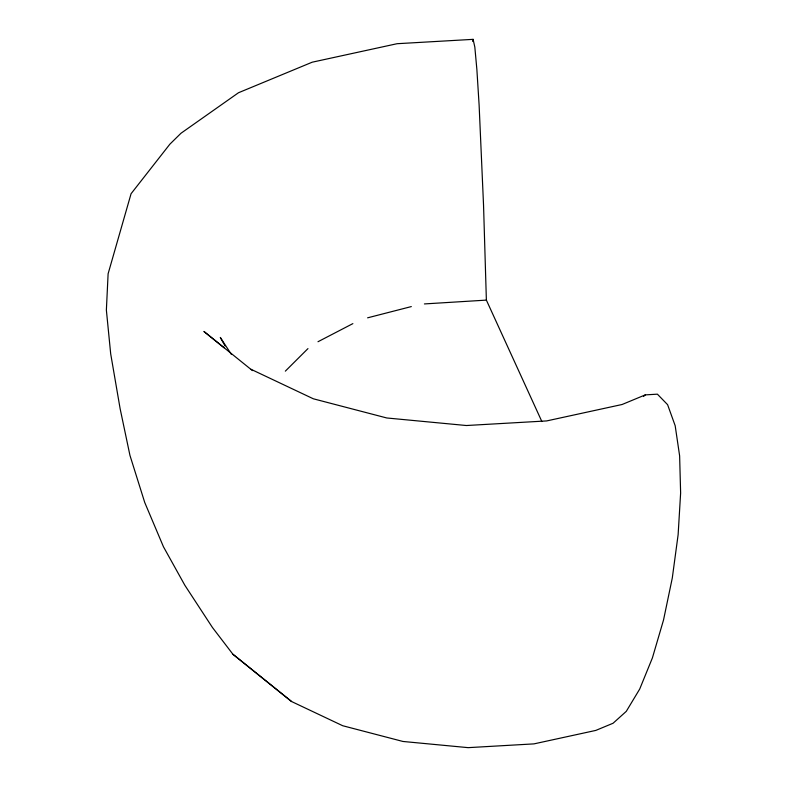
<?xml version="1.0" encoding="UTF-8"?>
<svg xmlns="http://www.w3.org/2000/svg" width="787" height="787" viewBox="0 0 787 787"><rect width="100%" height="100%" fill="white"/><g stroke="black" fill="none" stroke-linecap="round" stroke-linejoin="round"><path stroke-width="1.18" d="M472.731 41.485L473.095 39.35L397.101 43.708L312.213 62.193L238.5 92.738L180.99 133.249L169.854 144.198L131.065 193.73L108.114 273.768L106.373 310.088L110.692 353.845L120.126 408.699L129.953 455.398L144.739 502.5L163.46 546.788L184.847 585.262L212.421 627.465L232.883 654.223L291.583 701.542L342.709 725.732L402.944 741.462L468.167 747.65L533.95 743.882L595.798 730.415L613.063 723.253L626.285 711.35L639.703 689.058L652.403 657.912L663.52 620.028L672.295 577.992L678.128 534.668L680.627 493.006L679.624 455.84L675.177 425.718L667.602 404.685L657.401 394.169L645.281 394.887L622.104 404.498L546.64 420.927L466.386 425.521L386.801 417.976L313.315 398.783L250.935 369.27M285.337 371.149L307.963 348.602M643.52 396.481L645.281 394.887M317.987 341.735L352.871 323.624M367.598 317.83L411.316 306.586M424.409 303.93L486.376 300.113L541.859 421.527M252.47 370.608L203.912 331.445L224.069 347.756M232.883 654.223L291.583 701.542M231.437 354.475L220.311 337.446L225.062 345.995M473.095 39.35L474.827 47.082L476.873 69.502L479.116 105.074L483.543 205.25L486.376 300.113"/></g></svg>
